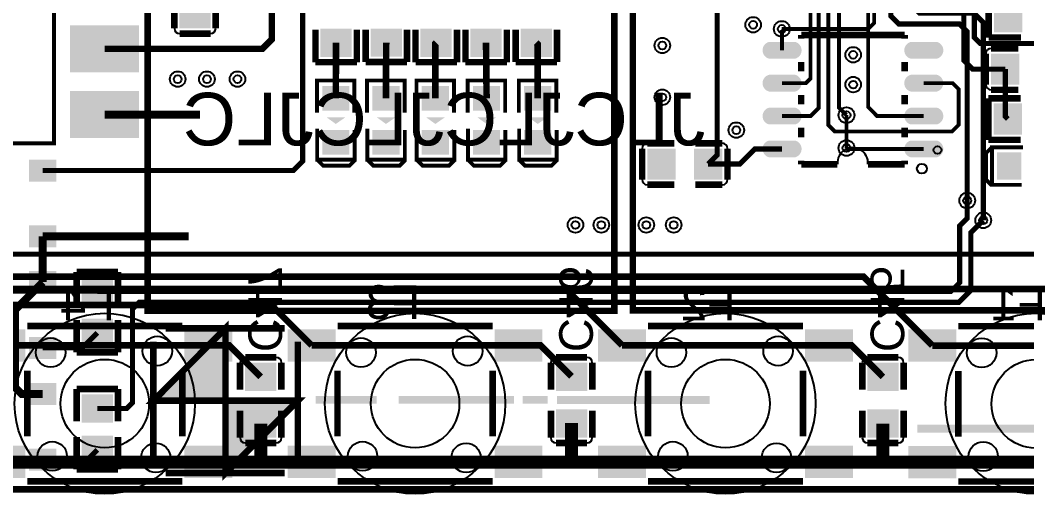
# Model space of a CAD drawing. Header units: millimetres. Extents: x -22 to 83, y 0 to 77.
# Drawn here: x 24.43 to 63.36, y 0 to 18.3 of the extents above; entities that cross this region are included whole.
import ezdxf

# ---------------------------------------------------------------- set-up
doc = ezdxf.new("R2010")
doc.units = ezdxf.units.MM
for name, color, linetype, true_color in [('BoardOutLine', 6, 'Continuous', 0xff00ff), ('BottomLayer', 7, 'Continuous', 0x6699cc), ('BottomPasteMaskLayer', 7, 'Continuous', 0x800000), ('BottomSilkLayer', 7, 'Continuous', 0x66cc33), ('BottomSolderMaskLayer', 7, 'Continuous', 0xaa00ff), ('Document', 7, 'Continuous', 0xffffff), ('Hole', 7, 'Continuous', 0x222222), ('Multi-Layer', 7, 'Continuous', 0xc0c0c0), ('TopLayer', 7, 'Continuous', 0xff3366), ('TopPasteMaskLayer', 9, 'Continuous', 0x808080), ('TopSilkLayer', 7, 'Continuous', 0xffcc00), ('TopSolderMaskLayer', 7, 'Continuous', 0x800080)]:
    doc.layers.add(name, color=color, linetype=linetype, true_color=true_color)
doc.styles.get("Standard").update_dxf_attribs({"font": 'arial.ttf'})

msp = doc.modelspace()

# ---------------------------------------------------------------- hatches: boundary and pattern name
at = {"layer": 'BottomLayer'}
for points in [[(24.601, 6.337), (22.801, 6.337), (22.801, 5.137), (24.601, 5.137)], [(32.601, 6.337), (30.801, 6.337), (30.801, 5.137), (32.601, 5.137)], [(36.6, 6.337), (34.8, 6.337), (34.8, 5.137), (36.6, 5.137)], [(44.6, 6.337), (42.8, 6.337), (42.8, 5.137), (44.6, 5.137)], [(48.602, 6.337), (46.802, 6.337), (46.802, 5.137), (48.602, 5.137)], [(56.602, 6.337), (54.802, 6.337), (54.802, 5.137), (56.602, 5.137)], [(60.601, 6.327), (58.801, 6.327), (58.801, 5.127), (60.601, 5.127)], [(34.28, 4.02), (34.28, 5.02), (33.18, 5.02), (33.18, 4.02)], [(46.301, 4.02), (46.301, 5.02), (45.201, 5.02), (45.201, 4.02)], [(58.341, 4.02), (58.341, 5.02), (57.241, 5.02), (57.241, 4.02)], [(34.28, 2.22), (34.28, 3.22), (33.18, 3.22), (33.18, 2.22)], [(46.301, 2.22), (46.301, 3.22), (45.201, 3.22), (45.201, 2.22)], [(58.341, 2.22), (58.341, 3.22), (57.241, 3.22), (57.241, 2.22)], [(24.601, 1.837), (22.801, 1.837), (22.801, 0.637), (24.601, 0.637)], [(32.601, 1.837), (30.801, 1.837), (30.801, 0.637), (32.601, 0.637)], [(36.6, 1.837), (34.8, 1.837), (34.8, 0.637), (36.6, 0.637)], [(44.6, 1.837), (42.8, 1.837), (42.8, 0.637), (44.6, 0.637)], [(48.602, 1.837), (46.802, 1.837), (46.802, 0.637), (48.602, 0.637)], [(56.602, 1.837), (54.802, 1.837), (54.802, 0.637), (56.602, 0.637)], [(60.601, 1.827), (58.801, 1.827), (58.801, 0.627), (60.601, 0.627)]]:
    msp.add_hatch(color=256, dxfattribs=at).paths.add_polyline_path(points)
at = {"layer": 'BottomPasteMaskLayer'}
for points in [[(24.601, 6.337), (22.801, 6.337), (22.801, 5.137), (24.601, 5.137)], [(32.601, 6.337), (30.801, 6.337), (30.801, 5.137), (32.601, 5.137)], [(36.6, 6.337), (34.8, 6.337), (34.8, 5.137), (36.6, 5.137)], [(44.6, 6.337), (42.8, 6.337), (42.8, 5.137), (44.6, 5.137)], [(48.602, 6.337), (46.802, 6.337), (46.802, 5.137), (48.602, 5.137)], [(56.602, 6.337), (54.802, 6.337), (54.802, 5.137), (56.602, 5.137)], [(60.601, 6.327), (58.801, 6.327), (58.801, 5.127), (60.601, 5.127)], [(34.28, 4.02), (34.28, 5.02), (33.18, 5.02), (33.18, 4.02)], [(46.301, 4.02), (46.301, 5.02), (45.201, 5.02), (45.201, 4.02)], [(58.341, 4.02), (58.341, 5.02), (57.241, 5.02), (57.241, 4.02)], [(34.28, 2.22), (34.28, 3.22), (33.18, 3.22), (33.18, 2.22)], [(46.301, 2.22), (46.301, 3.22), (45.201, 3.22), (45.201, 2.22)], [(58.341, 2.22), (58.341, 3.22), (57.241, 3.22), (57.241, 2.22)], [(24.601, 1.837), (22.801, 1.837), (22.801, 0.637), (24.601, 0.637)], [(32.601, 1.837), (30.801, 1.837), (30.801, 0.637), (32.601, 0.637)], [(36.6, 1.837), (34.8, 1.837), (34.8, 0.637), (36.6, 0.637)], [(44.6, 1.837), (42.8, 1.837), (42.8, 0.637), (44.6, 0.637)], [(48.602, 1.837), (46.802, 1.837), (46.802, 0.637), (48.602, 0.637)], [(56.602, 1.837), (54.802, 1.837), (54.802, 0.637), (56.602, 0.637)], [(60.601, 1.827), (58.801, 1.827), (58.801, 0.627), (60.601, 0.627)]]:
    msp.add_hatch(color=256, dxfattribs=at).paths.add_polyline_path(points)
at = {"layer": 'BottomSolderMaskLayer'}
for points in [[(24.626, 6.362), (22.776, 6.362), (22.776, 5.112), (24.626, 5.112)], [(32.626, 6.362), (30.776, 6.362), (30.776, 5.112), (32.626, 5.112)], [(36.625, 6.362), (34.775, 6.362), (34.775, 5.112), (36.625, 5.112)], [(44.625, 6.362), (42.775, 6.362), (42.775, 5.112), (44.625, 5.112)], [(48.627, 6.362), (46.777, 6.362), (46.777, 5.112), (48.627, 5.112)], [(56.627, 6.362), (54.777, 6.362), (54.777, 5.112), (56.627, 5.112)], [(60.626, 6.352), (58.776, 6.352), (58.776, 5.102), (60.626, 5.102)], [(34.335, 3.973), (34.335, 5.066), (33.124, 5.066), (33.124, 3.973)], [(46.357, 3.973), (46.357, 5.066), (45.146, 5.066), (45.146, 3.973)], [(58.397, 3.973), (58.397, 5.066), (57.185, 5.066), (57.185, 3.973)], [(34.335, 2.173), (34.335, 3.266), (33.124, 3.266), (33.124, 2.173)], [(46.357, 2.173), (46.357, 3.266), (45.146, 3.266), (45.146, 2.173)], [(58.397, 2.173), (58.397, 3.266), (57.185, 3.266), (57.185, 2.173)], [(24.626, 1.862), (22.776, 1.862), (22.776, 0.612), (24.626, 0.612)], [(32.626, 1.862), (30.776, 1.862), (30.776, 0.612), (32.626, 0.612)], [(36.625, 1.862), (34.775, 1.862), (34.775, 0.612), (36.625, 0.612)], [(44.625, 1.862), (42.775, 1.862), (42.775, 0.612), (44.625, 0.612)], [(48.627, 1.862), (46.777, 1.862), (46.777, 0.612), (48.627, 0.612)], [(56.627, 1.862), (54.777, 1.862), (54.777, 0.612), (56.627, 0.612)], [(60.626, 1.852), (58.776, 1.852), (58.776, 0.602), (60.626, 0.602)]]:
    msp.add_hatch(color=256, dxfattribs=at).paths.add_polyline_path(points)
at = {"layer": 'TopLayer'}
for points in [[(31.74, 19.03), (31.74, 18.03), (30.64, 18.03), (30.64, 19.03)], [(62.13, 18.978), (63.13, 18.978), (63.13, 17.878), (62.13, 17.878)], [(28.99, 18.08), (28.99, 16.3), (26.39, 16.3), (26.39, 18.08)], [(37.193, 17.927), (37.193, 16.927), (36.093, 16.927), (36.093, 17.927)], [(39.133, 17.93), (39.133, 16.93), (38.033, 16.93), (38.033, 17.93)], [(41.061, 17.927), (41.061, 16.927), (39.961, 16.927), (39.961, 17.927)], [(42.992, 17.927), (42.992, 16.927), (41.892, 16.927), (41.892, 17.927)], [(44.932, 17.928), (44.932, 16.928), (43.832, 16.928), (43.832, 17.928)], [(54.35, 17.435, -0.785398), (54.35, 16.835), (53.43, 16.835, -0.785398), (53.43, 17.435)], [(59.83, 17.435, -0.785398), (59.83, 16.835), (58.91, 16.835, -0.785398), (58.91, 17.435)], [(63.02, 15.858), (62.02, 15.858), (62.02, 16.958), (63.02, 16.958)], [(54.35, 16.165, -0.785398), (54.35, 15.565), (53.43, 15.565, -0.785398), (53.43, 16.165)], [(59.83, 16.165, -0.785398), (59.83, 15.565), (58.91, 15.565, -0.785398), (58.91, 16.165)], [(37.133, 14.829), (36.133, 14.829), (36.133, 15.729), (37.133, 15.729)], [(39.073, 14.829), (38.073, 14.829), (38.073, 15.729), (39.073, 15.729)], [(40.983, 14.829), (39.983, 14.829), (39.983, 15.729), (40.983, 15.729)], [(42.962, 14.829), (41.962, 14.829), (41.962, 15.729), (42.962, 15.729)], [(44.942, 14.828), (43.942, 14.828), (43.942, 15.728), (44.942, 15.728)], [(28.99, 15.54), (28.99, 13.76), (26.39, 13.76), (26.39, 15.54)], [(54.35, 14.895, -0.785398), (54.35, 14.295), (53.43, 14.295, -0.785398), (53.43, 14.895)], [(59.83, 14.895, -0.785398), (59.83, 14.295), (58.91, 14.295, -0.785398), (58.91, 14.895)], [(63.12, 13.93), (62.12, 13.93), (62.12, 15.03), (63.12, 15.03)], [(37.133, 13.129), (36.133, 13.129), (36.133, 14.029), (37.133, 14.029)], [(39.073, 13.129), (38.073, 13.129), (38.073, 14.029), (39.073, 14.029)], [(40.983, 13.129), (39.983, 13.129), (39.983, 14.029), (40.983, 14.029)], [(42.962, 13.129), (41.962, 13.129), (41.962, 14.029), (42.962, 14.029)], [(44.942, 13.128), (43.942, 13.128), (43.942, 14.028), (44.942, 14.028)], [(49.73, 12.191), (48.73, 12.191), (48.73, 13.291), (49.73, 13.291)], [(51.53, 12.191), (50.53, 12.191), (50.53, 13.291), (51.53, 13.291)], [(54.35, 13.625, -0.785398), (54.35, 13.025), (53.43, 13.025, -0.785398), (53.43, 13.625)], [(59.83, 13.625, -0.785398), (59.83, 13.025), (58.91, 13.025, -0.785398), (58.91, 13.625)], [(24.8, 12.89), (25.8, 12.89), (25.8, 12.09), (24.8, 12.09)], [(62.225, 12.17), (62.225, 13.17), (63.125, 13.17), (63.125, 12.17)], [(24.8, 10.35), (25.8, 10.35), (25.8, 9.55), (24.8, 9.55)], [(25.8, 7.779), (24.8, 7.779), (24.8, 8.579), (25.8, 8.579)], [(27.96, 8.32), (27.96, 7.32), (26.86, 7.32), (26.86, 8.32)], [(27.96, 6.72), (27.96, 5.72), (26.86, 5.72), (26.86, 6.72)], [(25.8, 5.239), (24.8, 5.239), (24.8, 6.039), (25.8, 6.039)], [(25.8, 3.459), (24.8, 3.459), (24.8, 4.259), (25.8, 4.259)], [(27.96, 3.8), (27.96, 2.8), (26.86, 2.8), (26.86, 3.8)], [(27.96, 2.2), (27.96, 1.2), (26.86, 1.2), (26.86, 2.2)], [(25.8, 0.919), (24.8, 0.919), (24.8, 1.719), (25.8, 1.719)]]:
    msp.add_hatch(color=256, dxfattribs=at).paths.add_polyline_path(points)
at = {"layer": 'TopPasteMaskLayer'}
for points in [[(31.74, 19.03), (31.74, 18.03), (30.64, 18.03), (30.64, 19.03)], [(62.13, 18.978), (63.13, 18.978), (63.13, 17.878), (62.13, 17.878)], [(28.99, 18.08), (28.99, 16.3), (26.39, 16.3), (26.39, 18.08)], [(37.193, 17.927), (37.193, 16.927), (36.093, 16.927), (36.093, 17.927)], [(39.133, 17.93), (39.133, 16.93), (38.033, 16.93), (38.033, 17.93)], [(41.061, 17.927), (41.061, 16.927), (39.961, 16.927), (39.961, 17.927)], [(42.992, 17.927), (42.992, 16.927), (41.892, 16.927), (41.892, 17.927)], [(44.932, 17.928), (44.932, 16.928), (43.832, 16.928), (43.832, 17.928)], [(54.35, 17.435, -0.785398), (54.35, 16.835), (53.43, 16.835, -0.785398), (53.43, 17.435)], [(59.83, 17.435, -0.785398), (59.83, 16.835), (58.91, 16.835, -0.785398), (58.91, 17.435)], [(63.02, 15.858), (62.02, 15.858), (62.02, 16.958), (63.02, 16.958)], [(54.35, 16.165, -0.785398), (54.35, 15.565), (53.43, 15.565, -0.785398), (53.43, 16.165)], [(59.83, 16.165, -0.785398), (59.83, 15.565), (58.91, 15.565, -0.785398), (58.91, 16.165)], [(37.133, 14.829), (36.133, 14.829), (36.133, 15.729), (37.133, 15.729)], [(39.073, 14.829), (38.073, 14.829), (38.073, 15.729), (39.073, 15.729)], [(40.983, 14.829), (39.983, 14.829), (39.983, 15.729), (40.983, 15.729)], [(42.962, 14.829), (41.962, 14.829), (41.962, 15.729), (42.962, 15.729)], [(44.942, 14.828), (43.942, 14.828), (43.942, 15.728), (44.942, 15.728)], [(28.99, 15.54), (28.99, 13.76), (26.39, 13.76), (26.39, 15.54)], [(54.35, 14.895, -0.785398), (54.35, 14.295), (53.43, 14.295, -0.785398), (53.43, 14.895)], [(59.83, 14.895, -0.785398), (59.83, 14.295), (58.91, 14.295, -0.785398), (58.91, 14.895)], [(63.12, 13.93), (62.12, 13.93), (62.12, 15.03), (63.12, 15.03)], [(37.133, 13.129), (36.133, 13.129), (36.133, 14.029), (37.133, 14.029)], [(39.073, 13.129), (38.073, 13.129), (38.073, 14.029), (39.073, 14.029)], [(40.983, 13.129), (39.983, 13.129), (39.983, 14.029), (40.983, 14.029)], [(42.962, 13.129), (41.962, 13.129), (41.962, 14.029), (42.962, 14.029)], [(44.942, 13.128), (43.942, 13.128), (43.942, 14.028), (44.942, 14.028)], [(49.73, 12.191), (48.73, 12.191), (48.73, 13.291), (49.73, 13.291)], [(51.53, 12.191), (50.53, 12.191), (50.53, 13.291), (51.53, 13.291)], [(54.35, 13.625, -0.785398), (54.35, 13.025), (53.43, 13.025, -0.785398), (53.43, 13.625)], [(59.83, 13.625, -0.785398), (59.83, 13.025), (58.91, 13.025, -0.785398), (58.91, 13.625)], [(24.8, 12.89), (25.8, 12.89), (25.8, 12.09), (24.8, 12.09)], [(62.225, 12.17), (62.225, 13.17), (63.125, 13.17), (63.125, 12.17)], [(24.8, 10.35), (25.8, 10.35), (25.8, 9.55), (24.8, 9.55)], [(25.8, 7.779), (24.8, 7.779), (24.8, 8.579), (25.8, 8.579)], [(27.96, 8.32), (27.96, 7.32), (26.86, 7.32), (26.86, 8.32)], [(27.96, 6.72), (27.96, 5.72), (26.86, 5.72), (26.86, 6.72)], [(25.8, 5.239), (24.8, 5.239), (24.8, 6.039), (25.8, 6.039)], [(25.8, 3.459), (24.8, 3.459), (24.8, 4.259), (25.8, 4.259)], [(27.96, 3.8), (27.96, 2.8), (26.86, 2.8), (26.86, 3.8)], [(27.96, 2.2), (27.96, 1.2), (26.86, 1.2), (26.86, 2.2)], [(25.8, 0.919), (24.8, 0.919), (24.8, 1.719), (25.8, 1.719)]]:
    msp.add_hatch(color=256, dxfattribs=at).paths.add_polyline_path(points)
at = {"layer": 'TopSilkLayer'}
for points in [[(36.993, 14.539), (36.273, 14.549), (36.633, 14.289)], [(38.933, 14.539), (38.213, 14.549), (38.573, 14.289)], [(40.843, 14.539), (40.123, 14.549), (40.483, 14.289)], [(42.822, 14.539), (42.102, 14.549), (42.462, 14.289)], [(44.802, 14.538), (44.082, 14.548), (44.442, 14.288)], [(32.243, 6.265), (29.83, 3.852), (29.83, 3.598), (32.243, 3.598), (32.37, 3.598), (32.37, 6.138)], [(32.37, 3.598), (32.37, 2.328), (32.37, 1.058), (32.614, 1.048), (34.91, 3.344), (34.91, 3.598)], [(35.86, 3.778), (38.21, 3.778), (38.21, 3.488), (35.86, 3.488), (35.86, 3.778)], [(39.06, 3.778), (43.52, 3.778), (43.52, 3.488), (39.06, 3.488), (39.06, 3.778)], [(43.86, 3.778), (44.83, 3.778), (44.83, 3.488), (43.86, 3.488), (43.86, 3.778)], [(45.19, 3.778), (51.09, 3.778), (51.09, 3.478), (45.19, 3.478), (45.19, 3.778)], [(59.12, 2.68), (74.78, 2.68), (74.78, 2.36), (59.12, 2.36), (59.12, 2.68)]]:
    msp.add_hatch(color=256, dxfattribs=at).paths.add_polyline_path(points)
at = {"layer": 'TopSolderMaskLayer'}
for points in [[(31.796, 19.076), (31.796, 17.984), (30.584, 17.984), (30.584, 19.076)], [(62.079, 19.029), (63.181, 19.029), (63.181, 17.827), (62.079, 17.827)], [(29.027, 18.097), (29.027, 16.283), (26.353, 16.283), (26.353, 18.097)], [(37.249, 17.973), (37.249, 16.881), (36.037, 16.881), (36.037, 17.973)], [(39.189, 17.976), (39.189, 16.883), (37.977, 16.883), (37.977, 17.976)], [(41.117, 17.973), (41.117, 16.881), (39.905, 16.881), (39.905, 17.973)], [(43.047, 17.973), (43.047, 16.881), (41.836, 16.881), (41.836, 17.973)], [(44.988, 17.974), (44.988, 16.881), (43.776, 16.881), (43.776, 17.974)], [(54.389, 17.46, -0.785398), (54.389, 16.809), (53.391, 16.809, -0.785398), (53.391, 17.46)], [(59.869, 17.46, -0.785398), (59.869, 16.809), (58.871, 16.809, -0.785398), (58.871, 17.46)], [(63.07, 15.808), (61.969, 15.808), (61.969, 17.009), (63.07, 17.009)], [(54.389, 16.19, -0.785398), (54.389, 15.539), (53.391, 15.539, -0.785398), (53.391, 16.19)], [(59.869, 16.19, -0.785398), (59.869, 15.539), (58.871, 15.539, -0.785398), (58.871, 16.19)], [(37.158, 14.804), (36.107, 14.804), (36.107, 15.754), (37.158, 15.754)], [(39.099, 14.804), (38.048, 14.804), (38.048, 15.754), (39.099, 15.754)], [(41.009, 14.804), (39.958, 14.804), (39.958, 15.754), (41.009, 15.754)], [(42.987, 14.804), (41.937, 14.804), (41.937, 15.754), (42.987, 15.754)], [(44.968, 14.803), (43.917, 14.803), (43.917, 15.754), (44.968, 15.754)], [(29.027, 15.557), (29.027, 13.743), (26.353, 13.743), (26.353, 15.557)], [(54.389, 14.92, -0.785398), (54.389, 14.269), (53.391, 14.269, -0.785398), (53.391, 14.92)], [(59.869, 14.92, -0.785398), (59.869, 14.269), (58.871, 14.269, -0.785398), (58.871, 14.92)], [(63.171, 13.879), (62.069, 13.879), (62.069, 15.081), (63.171, 15.081)], [(37.158, 13.104), (36.107, 13.104), (36.107, 14.054), (37.158, 14.054)], [(39.099, 13.104), (38.048, 13.104), (38.048, 14.054), (39.099, 14.054)], [(41.009, 13.104), (39.958, 13.104), (39.958, 14.054), (41.009, 14.054)], [(42.987, 13.104), (41.937, 13.104), (41.937, 14.054), (42.987, 14.054)], [(44.968, 13.103), (43.917, 13.103), (43.917, 14.054), (44.968, 14.054)], [(54.389, 13.65, -0.785398), (54.389, 12.999), (53.391, 12.999, -0.785398), (53.391, 13.65)], [(59.869, 13.65, -0.785398), (59.869, 12.999), (58.871, 12.999, -0.785398), (58.871, 13.65)], [(49.781, 12.14), (48.679, 12.14), (48.679, 13.341), (49.781, 13.341)], [(51.581, 12.14), (50.48, 12.14), (50.48, 13.341), (51.581, 13.341)], [(24.774, 12.915), (25.825, 12.915), (25.825, 12.064), (24.774, 12.064)], [(62.202, 12.142), (62.202, 13.198), (63.148, 13.198), (63.148, 12.142)], [(24.774, 10.375), (25.825, 10.375), (25.825, 9.524), (24.774, 9.524)], [(25.825, 7.754), (24.774, 7.754), (24.774, 8.605), (25.825, 8.605)], [(28.016, 8.366), (28.016, 7.274), (26.804, 7.274), (26.804, 8.366)], [(28.016, 6.766), (28.016, 5.674), (26.804, 5.674), (26.804, 6.766)], [(25.825, 5.214), (24.774, 5.214), (24.774, 6.065), (25.825, 6.065)], [(25.825, 3.434), (24.774, 3.434), (24.774, 4.284), (25.825, 4.284)], [(28.016, 3.846), (28.016, 2.754), (26.804, 2.754), (26.804, 3.846)], [(28.016, 2.246), (28.016, 1.154), (26.804, 1.154), (26.804, 2.246)], [(25.825, 0.894), (24.774, 0.894), (24.774, 1.744), (25.825, 1.744)]]:
    msp.add_hatch(color=256, dxfattribs=at).paths.add_polyline_path(points)

# ---------------------------------------------------------------- linework, layer by layer
at = {"layer": 'BoardOutLine', "const_width": 0.254}
msp.add_lwpolyline([(0, 0.18), (75.766, 0.18), (75.766, 9.124)], dxfattribs=at)
at = {"layer": 'BottomLayer'}
for points, const_width in [([(57.451, 19.678), (57.451, 18.191), (57.22, 17.96), (53.88, 17.96)], 0.15), ([(58.095, 19.129), (58.095, 18.456), (58.4, 18.151), (60.749, 18.151), (61.049, 17.851), (61.049, 11.331)], 0.2), ([(58.979, 19.159), (58.979, 18.801), (59.21, 18.57), (61.311, 18.57), (61.669, 18.209), (61.669, 10.569)], 0.2), ([(1.831, 17.318), (13.261, 17.318), (13.922, 16.657), (13.922, 8.918), (14.453, 8.387), (57.041, 8.387), (59.7, 5.728)], 0.254), ([(1.831, 15.819), (12.642, 15.819), (13.363, 15.098), (13.363, 8.288), (13.792, 7.859), (45.58, 7.859), (47.701, 5.738)], 0.254), ([(1.831, 14.318), (12.073, 14.318), (12.812, 13.579), (12.812, 7.808), (13.322, 7.297), (34.14, 7.297), (35.7, 5.738)], 0.254), ([(56.38, 14.63), (56.38, 14.63), (56.38, 13.36)], 0.15), ([(1.83, 9.818), (6.072, 9.818), (6.522, 9.368), (6.522, 1.528), (6.822, 1.228), (67.7, 1.228)], 0.5), ([(23.701, 5.738), (23.701, 5.738), (31.701, 5.738)], 0.254), ([(31.701, 5.738), (32.511, 5.738), (33.73, 4.518)], 0.254), ([(35.7, 5.738), (44.551, 5.738), (45.751, 4.538)], 0.254), ([(47.701, 5.738), (47.701, 5.738), (55.701, 5.738)], 0.254), ([(55.701, 5.738), (56.57, 5.738), (57.79, 4.518)], 0.254), ([(67.7, 5.728), (67.7, 5.728), (59.7, 5.728)], 0.254), ([(33.73, 2.718), (33.73, 2.718), (33.73, 1.228)], 0.5), ([(45.751, 2.738), (45.751, 1.259), (45.72, 1.228)], 0.5), ([(57.79, 2.718), (57.79, 2.718), (57.79, 1.228)], 0.5)]:
    msp.add_lwpolyline(points, dxfattribs=dict(at, const_width=const_width))
at = {"layer": 'BottomSilkLayer', "const_width": 0.2}
msp.add_lwpolyline([(6.966, 57.062), (74.966, 57.062), (74.966, 9.262), (6.966, 9.262), (6.966, 57.062)], close=True, dxfattribs=at)
at = {"layer": 'BottomSilkLayer', "const_width": 0.254}
for points in [[(75.767, 7.911), (75.767, 7.911), (6.167, 7.911)], [(30.701, 6.487), (30.701, 6.487), (24.701, 6.487)], [(42.7, 6.487), (42.7, 6.487), (36.7, 6.487)], [(54.702, 6.487), (54.702, 6.487), (48.702, 6.487)], [(66.701, 6.477), (66.701, 6.477), (60.701, 6.477)], [(32.93, 5.069), (32.93, 5.069), (32.93, 5.02)], [(32.93, 4.02), (32.93, 4.02), (32.93, 5.02)], [(34.33, 5.27), (34.33, 5.27), (33.13, 5.27)], [(34.53, 5.07), (34.53, 5.07), (34.53, 5.02)], [(34.53, 4.02), (34.53, 4.02), (34.53, 5.02)], [(44.951, 5.069), (44.951, 5.069), (44.951, 5.02)], [(44.951, 4.02), (44.951, 4.02), (44.951, 5.02)], [(46.351, 5.27), (46.351, 5.27), (45.151, 5.27)], [(46.551, 5.07), (46.551, 5.07), (46.551, 5.02)], [(46.551, 4.02), (46.551, 4.02), (46.551, 5.02)], [(56.991, 5.069), (56.991, 5.069), (56.991, 5.02)], [(56.991, 4.02), (56.991, 4.02), (56.991, 5.02)], [(58.391, 5.27), (58.391, 5.27), (57.191, 5.27)], [(58.591, 5.07), (58.591, 5.07), (58.591, 5.02)], [(58.591, 4.02), (58.591, 4.02), (58.591, 5.02)], [(24.701, 4.756), (24.701, 4.756), (24.701, 2.219)], [(30.701, 4.756), (30.701, 4.756), (30.701, 2.219)], [(36.7, 4.756), (36.7, 4.756), (36.7, 2.219)], [(42.7, 4.756), (42.7, 4.756), (42.7, 2.219)], [(48.702, 4.756), (48.702, 4.756), (48.702, 2.219)], [(54.702, 4.756), (54.702, 4.756), (54.702, 2.219)], [(60.701, 4.746), (60.701, 4.746), (60.701, 2.208)], [(32.93, 3.22), (32.93, 3.22), (32.93, 2.22)], [(34.53, 3.22), (34.53, 3.22), (34.53, 2.22)], [(44.951, 3.22), (44.951, 3.22), (44.951, 2.22)], [(46.551, 3.22), (46.551, 3.22), (46.551, 2.22)], [(56.991, 3.22), (56.991, 3.22), (56.991, 2.22)], [(58.591, 3.22), (58.591, 3.22), (58.591, 2.22)], [(32.93, 2.17), (32.93, 2.17), (32.93, 2.22)], [(34.53, 2.169), (34.53, 2.169), (34.53, 2.22)], [(44.951, 2.17), (44.951, 2.17), (44.951, 2.22)], [(46.551, 2.169), (46.551, 2.169), (46.551, 2.22)], [(56.991, 2.17), (56.991, 2.17), (56.991, 2.22)], [(58.591, 2.169), (58.591, 2.169), (58.591, 2.22)], [(34.33, 1.969), (34.33, 1.969), (33.13, 1.969)], [(46.351, 1.969), (46.351, 1.969), (45.151, 1.969)], [(58.391, 1.969), (58.391, 1.969), (57.191, 1.969)], [(30.701, 0.488), (30.701, 0.488), (24.701, 0.488)], [(42.7, 0.488), (42.7, 0.488), (36.7, 0.488)], [(54.702, 0.488), (54.702, 0.488), (48.702, 0.488)], [(66.701, 0.478), (66.701, 0.478), (60.701, 0.478)]]:
    msp.add_lwpolyline(points, dxfattribs=at)
at = {"layer": 'BottomSilkLayer'}
for centre, radius in [((25.608, 5.458), 0.568), ((29.733, 5.519), 0.568), ((37.607, 5.458), 0.568), ((41.732, 5.519), 0.568), ((49.609, 5.458), 0.568), ((53.734, 5.519), 0.568), ((61.608, 5.448), 0.568), ((27.701, 3.487), 1.709), ((39.7, 3.487), 1.709), ((51.702, 3.487), 1.709), ((63.701, 3.477), 1.709), ((25.669, 1.455), 0.568), ((29.672, 1.394), 0.568), ((37.668, 1.455), 0.568), ((41.671, 1.394), 0.568), ((49.67, 1.455), 0.568), ((53.673, 1.394), 0.568), ((61.669, 1.445), 0.568)]:
    msp.add_circle(centre, radius, dxfattribs=at)
for centre, start, end in [((33.13, 5.069), 90, 180), ((34.33, 5.07), 360, 90), ((45.151, 5.069), 90, 180), ((46.351, 5.07), 360, 90), ((57.191, 5.069), 90, 180), ((58.391, 5.07), 360, 90), ((33.13, 2.17), 180, 270), ((34.33, 2.169), 270, 0), ((45.151, 2.17), 180, 270), ((46.351, 2.169), 270, 0), ((57.191, 2.17), 180, 270), ((58.391, 2.169), 270, 0)]:
    msp.add_arc(centre, 0.2, start, end, dxfattribs=at)
at = {"layer": 'Document'}
for centre, radius in [((59.9, 13.28), 0.15), ((27.7, 3.488), 3.487), ((39.7, 3.488), 3.487), ((51.7, 3.488), 3.487), ((63.7, 3.488), 3.487)]:
    msp.add_circle(centre, radius, dxfattribs=at)
at = {"layer": 'Hole'}
for centre, radius in [((52.77, 18.12), 0.15), ((53.88, 17.96), 0.152), ((49.26, 17.32), 0.15), ((56.64, 16.96), 0.15), ((30.52, 16.02), 0.15), ((31.65, 16.02), 0.15), ((32.83, 16.02), 0.15), ((56.64, 15.81), 0.15), ((49.26, 15.32), 0.15), ((56.38, 14.63), 0.152), ((52.12, 14.05), 0.15), ((56.38, 13.36), 0.152), ((61.05, 11.33), 0.152), ((45.9, 10.388), 0.15), ((46.9, 10.388), 0.15), ((48.64, 10.388), 0.15), ((49.7, 10.388), 0.15), ((61.669, 10.569), 0.152)]:
    msp.add_circle(centre, radius, dxfattribs=at)
at = {"layer": 'Multi-Layer'}
for centre, radius in [((52.77, 18.12), 0.3), ((53.88, 17.96), 0.305), ((49.26, 17.32), 0.3), ((56.64, 16.96), 0.3), ((30.52, 16.02), 0.3), ((31.65, 16.02), 0.3), ((32.83, 16.02), 0.3), ((56.64, 15.81), 0.3), ((49.26, 15.32), 0.3), ((56.38, 14.63), 0.305), ((52.12, 14.05), 0.3), ((56.38, 13.36), 0.305), ((61.05, 11.33), 0.305), ((45.9, 10.388), 0.3), ((46.9, 10.388), 0.3), ((48.64, 10.388), 0.3), ((49.7, 10.388), 0.3), ((61.669, 10.569), 0.305)]:
    msp.add_circle(centre, radius, dxfattribs=at)
at = {"layer": 'TopLayer'}
for points, const_width in [([(61.26, 22.459), (61.321, 22.398), (61.321, 17.63), (61.554, 17.396), (68.55, 17.396), (68.9, 17.747), (68.9, 28.308), (69.294, 28.702), (73.79, 28.702)], 0.2), ([(27.691, 17.191), (33.79, 17.191), (34.161, 17.562), (34.161, 23.188)], 0.254), ([(25.301, 12.489), (34.991, 12.489), (35.349, 12.85), (35.349, 22.469)], 0.2), ([(62.52, 16.408), (61.262, 16.408), (60.919, 16.751), (60.919, 21.097), (60.638, 21.379)], 0.2), ([(54.488, 20.592), (54.488, 20.058), (54.14, 19.71), (51.72, 19.71), (51.379, 19.37), (51.379, 13.091), (51.029, 12.741)], 0.2), ([(55.301, 20.592), (55.301, 14.9), (54.994, 14.595), (53.891, 14.595)], 0.15), ([(59.37, 15.865), (60.485, 15.865), (60.72, 15.63), (60.72, 14.26), (60.46, 14), (55.93, 14), (55.681, 14.249), (55.681, 20.591)], 0.15), ([(56.088, 20.591), (56.088, 14.922), (56.38, 14.63)], 0.15), ([(56.9, 20.591), (56.9, 19.47), (57.22, 19.15), (57.22, 14.94), (57.565, 14.595), (59.37, 14.595)], 0.15), ([(54.709, 18.941), (54.76, 18.941), (54.991, 18.71), (54.991, 16.05), (54.806, 15.865), (53.891, 15.865)], 0.15), ([(53.88, 17.96), (53.89, 17.95), (53.89, 17.135)], 0.15), ([(36.642, 17.427), (36.642, 17.427), (36.632, 15.278)], 0.254), ([(38.583, 17.427), (38.583, 17.427), (38.573, 15.278)], 0.254), ([(40.512, 17.428), (40.482, 17.398), (40.482, 15.278)], 0.254), ([(42.443, 17.427), (42.443, 17.427), (42.464, 15.278)], 0.254), ([(44.383, 17.427), (44.442, 17.368), (44.442, 15.278)], 0.254), ([(62.62, 14.48), (62.52, 14.58), (62.52, 16.408)], 0.2), ([(27.69, 14.65), (27.69, 14.65), (31.38, 14.65)], 0.3), ([(53.891, 13.325), (52.835, 13.325), (52.25, 12.741), (51.029, 12.741)], 0.2), ([(56.38, 13.36), (56.415, 13.325), (59.37, 13.325)], 0.15), ([(27.409, 7.821), (60.419, 7.821), (60.759, 8.161), (60.759, 10.351), (61.049, 10.64), (61.049, 11.331)], 0.2), ([(61.669, 10.569), (61.189, 10.091), (61.189, 7.859), (60.729, 7.399), (29.03, 7.399), (28.771, 7.14), (28.771, 3.52), (28.55, 3.299), (27.409, 3.299)], 0.2), ([(25.3, 9.95), (25.3, 9.95), (30.95, 9.95)], 0.3), ([(25.3, 8.179), (25.3, 8.179), (25.3, 9.95)], 0.3), ([(25.3, 3.859), (24.481, 3.859), (24.23, 4.11), (24.23, 7.11), (25.3, 8.179)], 0.3), ([(25.3, 5.639), (26.829, 5.639), (27.41, 6.22)], 0.2), ([(25.3, 1.319), (27.029, 1.319), (27.41, 1.7)], 0.2)]:
    msp.add_lwpolyline(points, dxfattribs=dict(at, const_width=const_width))
at = {"layer": 'TopSilkLayer'}
for points, const_width in [([(35.022, 34.509), (34.371, 34.509), (29.36, 34.509), (29.36, 7.069), (47.402, 7.069), (47.402, 8.697), (47.402, 34.509), (34.392, 34.509), (34.211, 34.509)], 0.254), ([(48.12, 34.498), (68.58, 34.498), (68.58, 7.089), (54.44, 7.089)], 0.254), ([(48.12, 34.498), (48.12, 7.089), (54.44, 7.089)], 0.254), ([(30.39, 19.03), (30.39, 19.03), (30.39, 18.03)], 0.254), ([(31.99, 19.03), (31.99, 19.03), (31.99, 18.03)], 0.254), ([(61.88, 19.228), (61.88, 19.228), (61.88, 17.628)], 0.254), ([(30.39, 17.98), (30.39, 17.98), (30.39, 18.03)], 0.254), ([(31.99, 17.98), (31.99, 17.98), (31.99, 18.03)], 0.254), ([(35.848, 17.926), (35.848, 17.926), (35.848, 16.676)], 0.254), ([(37.448, 17.926), (37.448, 17.926), (37.448, 16.676)], 0.254), ([(37.788, 17.929), (37.788, 17.929), (37.788, 16.679)], 0.254), ([(39.388, 17.929), (39.388, 17.929), (39.388, 16.679)], 0.254), ([(39.716, 17.926), (39.716, 17.926), (39.716, 16.676)], 0.254), ([(41.316, 17.926), (41.316, 17.926), (41.316, 16.676)], 0.254), ([(41.647, 17.926), (41.647, 17.926), (41.647, 16.676)], 0.254), ([(43.247, 17.926), (43.247, 17.926), (43.247, 16.676)], 0.254), ([(43.587, 17.927), (43.587, 17.927), (43.587, 16.677)], 0.254), ([(45.188, 17.927), (45.188, 17.927), (45.188, 16.677)], 0.254), ([(31.79, 17.78), (31.79, 17.78), (30.59, 17.78)], 0.254), ([(54.63, 17.73), (54.63, 17.73), (58.63, 17.73)], 0.254), ([(54.63, 17.586), (54.63, 17.586), (54.63, 17.73)], 0.254), ([(58.63, 17.586), (58.63, 17.586), (58.63, 17.73)], 0.254), ([(63.13, 17.628), (63.13, 17.628), (61.88, 17.628)], 0.254), ([(61.77, 15.808), (61.77, 15.808), (61.77, 17.008)], 0.254), ([(61.97, 17.208), (61.97, 17.208), (62.02, 17.208)], 0.254), ([(63.02, 17.208), (63.02, 17.208), (62.02, 17.208)], 0.254), ([(37.448, 16.676), (37.448, 16.676), (35.848, 16.676)], 0.254), ([(39.388, 16.679), (39.388, 16.679), (37.788, 16.679)], 0.254), ([(41.316, 16.676), (41.316, 16.676), (39.716, 16.676)], 0.254), ([(43.247, 16.676), (43.247, 16.676), (41.647, 16.676)], 0.254), ([(45.188, 16.677), (45.188, 16.677), (43.587, 16.677)], 0.254), ([(54.63, 16.316), (54.63, 16.316), (54.63, 16.684)], 0.254), ([(58.63, 16.316), (58.63, 16.316), (58.63, 16.684)], 0.254), ([(35.903, 14.729), (35.903, 15.969), (37.353, 15.969), (37.353, 14.729)], 0.15), ([(37.843, 14.729), (37.843, 15.969), (39.293, 15.969), (39.293, 14.729)], 0.15), ([(39.753, 14.729), (39.753, 15.969), (41.203, 15.969), (41.203, 14.729)], 0.15), ([(41.732, 14.729), (41.732, 15.969), (43.182, 15.969), (43.182, 14.729)], 0.15), ([(43.712, 14.728), (43.712, 15.968), (45.162, 15.968), (45.162, 14.728)], 0.15), ([(61.97, 15.608), (61.97, 15.608), (62.02, 15.608)], 0.254), ([(63.02, 15.608), (63.02, 15.608), (62.02, 15.608)], 0.254), ([(54.63, 15.046), (54.63, 15.046), (54.63, 15.414)], 0.254), ([(58.63, 15.046), (58.63, 15.046), (58.63, 15.414)], 0.254), ([(63.119, 15.275), (63.119, 15.275), (61.869, 15.275)], 0.254), ([(61.869, 13.675), (61.869, 13.675), (61.869, 15.275)], 0.254), ([(37.363, 14.059), (37.363, 12.909), (35.913, 12.909), (35.913, 14.109)], 0.15), ([(39.303, 14.059), (39.303, 12.909), (37.853, 12.909), (37.853, 14.109)], 0.15), ([(41.213, 14.059), (41.213, 12.909), (39.763, 12.909), (39.763, 14.109)], 0.15), ([(43.192, 14.059), (43.192, 12.909), (41.742, 12.909), (41.742, 14.109)], 0.15), ([(45.172, 14.058), (45.172, 12.908), (43.722, 12.908), (43.722, 14.108)], 0.15), ([(54.63, 13.776), (54.63, 13.776), (54.63, 14.144)], 0.254), ([(58.63, 13.776), (58.63, 13.776), (58.63, 14.144)], 0.254), ([(48.68, 13.541), (48.68, 13.541), (48.73, 13.541)], 0.254), ([(49.73, 13.541), (49.73, 13.541), (48.73, 13.541)], 0.254), ([(50.53, 13.541), (50.53, 13.541), (51.53, 13.541)], 0.254), ([(51.58, 13.541), (51.58, 13.541), (51.53, 13.541)], 0.254), ([(63.119, 13.675), (63.119, 13.675), (61.869, 13.675)], 0.254), ([(48.48, 12.141), (48.48, 12.141), (48.48, 13.341)], 0.254), ([(51.78, 12.141), (51.78, 12.141), (51.78, 13.341)], 0.254), ([(62.005, 11.94), (61.975, 11.94), (61.775, 12.14), (61.775, 13.16), (61.805, 13.19), (62.005, 13.39)], 0.15), ([(63.155, 11.94), (62.005, 11.94), (62.005, 13.39), (63.205, 13.39)], 0.15), ([(37.363, 12.909), (37.363, 12.879), (37.163, 12.679), (36.143, 12.679), (36.113, 12.709), (35.913, 12.909)], 0.15), ([(39.303, 12.909), (39.303, 12.879), (39.103, 12.679), (38.083, 12.679), (38.053, 12.709), (37.853, 12.909)], 0.15), ([(41.213, 12.909), (41.213, 12.879), (41.013, 12.679), (39.993, 12.679), (39.963, 12.709), (39.763, 12.909)], 0.15), ([(43.192, 12.909), (43.192, 12.879), (42.992, 12.679), (41.972, 12.679), (41.942, 12.709), (41.742, 12.909)], 0.15), ([(45.172, 12.908), (45.172, 12.878), (44.972, 12.678), (43.952, 12.678), (43.922, 12.708), (43.722, 12.908)], 0.15), ([(54.63, 12.73), (54.63, 12.73), (54.63, 12.874)], 0.254), ([(54.63, 12.73), (54.63, 12.73), (56.03, 12.73)], 0.254), ([(57.21, 12.73), (57.21, 12.73), (58.63, 12.73)], 0.254), ([(58.63, 12.73), (58.63, 12.73), (58.63, 12.874)], 0.254), ([(48.68, 11.941), (48.68, 11.941), (48.73, 11.941)], 0.254), ([(49.73, 11.941), (49.73, 11.941), (48.73, 11.941)], 0.254), ([(50.53, 11.941), (50.53, 11.941), (51.53, 11.941)], 0.254), ([(51.58, 11.941), (51.58, 11.941), (51.53, 11.941)], 0.254), ([(28.21, 8.57), (28.21, 8.57), (26.61, 8.57)], 0.254), ([(26.61, 7.32), (26.61, 7.32), (26.61, 8.57)], 0.254), ([(28.21, 7.32), (28.21, 7.32), (28.21, 8.57)], 0.254), ([(26.615, 6.719), (26.615, 6.719), (26.615, 5.469)], 0.254), ([(28.215, 6.719), (28.215, 6.719), (28.215, 5.469)], 0.254), ([(34.656, 6.392), (34.656, 6.392), (30.056, 6.392)], 0.254), ([(29.576, 5.884), (29.576, 5.884), (29.576, 1.284)], 0.254), ([(35.164, 5.884), (35.164, 5.884), (35.164, 1.284)], 0.254), ([(28.215, 5.469), (28.215, 5.469), (26.615, 5.469)], 0.254), ([(28.21, 4.05), (28.21, 4.05), (26.61, 4.05)], 0.254), ([(26.61, 2.8), (26.61, 2.8), (26.61, 4.05)], 0.254), ([(28.21, 2.8), (28.21, 2.8), (28.21, 4.05)], 0.254), ([(26.615, 2.199), (26.615, 2.199), (26.615, 0.949)], 0.254), ([(28.215, 2.199), (28.215, 2.199), (28.215, 0.949)], 0.254), ([(28.215, 0.949), (28.215, 0.949), (26.615, 0.949)], 0.254), ([(34.656, 0.804), (34.656, 0.804), (30.056, 0.804)], 0.254)]:
    msp.add_lwpolyline(points, dxfattribs=dict(at, const_width=const_width))
for points, const_width in [([(20.039, 23.376), (25.741, 23.376), (25.741, 13.544), (20.039, 13.544), (20.039, 23.376)], 0.152), ([(32.37, 0.804), (32.37, 6.392), (29.576, 3.598), (35.164, 3.598), (32.37, 0.804)], 0.254)]:
    msp.add_lwpolyline(points, close=True, dxfattribs=dict(at, const_width=const_width))
msp.add_circle((59.297, 12.563), 0.191, dxfattribs=at)
for centre, radius, start, end in [((30.59, 17.98), 0.2, 180, 270), ((31.79, 17.98), 0.2, 270, 0), ((61.97, 17.008), 0.2, 90, 180), ((61.97, 15.808), 0.2, 180, 270), ((48.68, 13.341), 0.2, 90, 180), ((51.58, 13.341), 0.2, 0, 90), ((56.62, 12.785), 0.592, 355.6697, 184.3303), ((48.68, 12.141), 0.2, 180, 270), ((51.58, 12.141), 0.2, 270, 0)]:
    msp.add_arc(centre, radius, start, end, dxfattribs=at)

# ---------------------------------------------------------------- texts
at = {"layer": 'BottomSilkLayer', "text_generation_flag": 2}
for s, height, p in [('JLCJLCJLCJLC', 2.032, (50.92, 13.461)), ('F4', 1.3, (28.092, 6.71)), ('F3', 1.3, (39.902, 6.76)), ('F2', 1.3, (52.092, 6.71)), ('F1', 1.3, (64.091, 6.701))]:
    msp.add_text(s, height=height, dxfattribs=at).set_placement(p)
for s, p in [('C47', (33.251, 5.473)), ('C46', (45.271, 5.473)), ('C45', (57.311, 5.473))]:
    msp.add_text(s, height=1.3, rotation=270, dxfattribs=at).set_placement(p)

doc.saveas('drawing.dxf')
